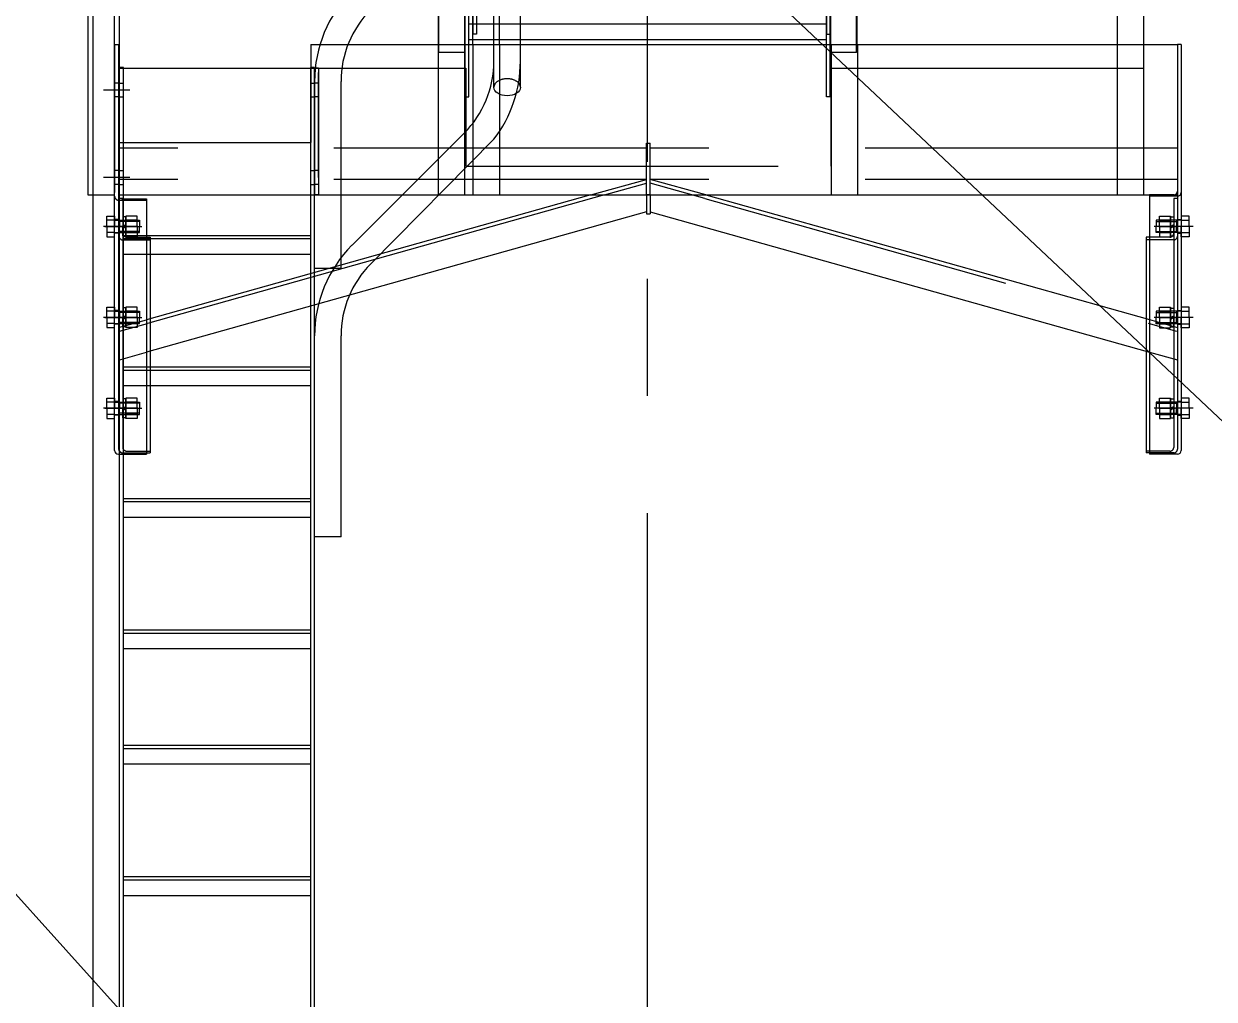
# Model space of a CAD drawing. Header units: millimetres. Extents: x 0 to 42000, y -1158 to 29700.
# Drawn here: x 8141 to 10046, y 17076 to 18638 of the extents above; entities that cross this region are included whole.
import ezdxf

# ---------------------------------------------------------------- set-up
doc = ezdxf.new("R2010")
doc.units = ezdxf.units.MM
doc.header["$LTSCALE"] = 1000
doc.linetypes.add('F', pattern=[0.75, 0.5, -0.25])
doc.linetypes.add('G', pattern=[2, 1.25, -0.25, 0.25, -0.25])
for name, color, linetype in [('01', 7, 'Continuous'), ('02', 1, 'Continuous'), ('04', 2, 'F'), ('05', 4, 'G')]:
    doc.layers.add(name, color=color, linetype=linetype)

# ---------------------------------------------------------------- blocks, each defined once
blk = doc.blocks.new('QB1')
at = {"layer": '05', "color": 4, "linetype": 'G', "ltscale": 0.75}
blk.add_line((74888.9, 23074.4), (74888.9, 36373.1), dxfattribs=at)
blk = doc.blocks.new('*U104')
at = {"layer": '01'}
for p, q in [((-18, 0), (-18, 16.5)), ((-18, 16.5), (0, 16.5)), ((-18, 10), (0, 10)), ((0, 16.5), (0, 0)), ((0, -16.5), (0, 0)), ((-18, 0), (-18, -16.5)), ((-18, -10), (0, -10)), ((-18, -16.5), (0, -16.5))]:
    blk.add_line(p, q, dxfattribs=at)
at = {"layer": '05'}
blk.add_line((-19.1, 0), (1.1, 0), dxfattribs=at)
blk = doc.blocks.new('*U103')
at = {"layer": '01'}
for p, q in [((-15.1, 5), (-15.1, 0)), ((0, 5), (-15.1, 5)), ((-15.1, 0), (0, 0)), ((0, 0), (-2.9, 5)), ((0, 5), (2.9, 0)), ((0, 5), (15.1, 5)), ((15.1, 0), (0, 0)), ((15.1, 5), (15.1, 0))]:
    blk.add_line(p, q, dxfattribs=at)
at = {"layer": '05'}
blk.add_line((0, 7.1), (0, -2.1), dxfattribs=at)
blk = doc.blocks.new('*U105')
at = {"layer": '01'}
for p, q in [((-12.5, 0), (-12.5, 16.5)), ((-12.5, 16.5), (0, 16.5)), ((0, 10), (-12.5, 10)), ((-12.5, 0), (-12.5, -16.5)), ((0, 16.5), (0, 0)), ((0, 10), (40, 10)), ((0, -16.5), (0, 0)), ((7.5, 10), (7.5, 0)), ((7.5, -10), (7.5, 0)), ((40, 10), (40, 0)), ((40, -10), (40, 0)), ((0, -10), (-12.5, -10)), ((-12.5, -16.5), (0, -16.5)), ((0, -10), (40, -10))]:
    blk.add_line(p, q, dxfattribs=at)
at = {"layer": '02'}
for p, q in [((40, 8), (7.5, 8)), ((40, -8), (7.5, -8))]:
    blk.add_line(p, q, dxfattribs=at)
at = {"layer": '05'}
blk.add_line((-15.6, 0), (43.5, 0), dxfattribs=at)
blk = doc.blocks.new('cc')
at = {"ltscale": 1.5}
for p, q in [((145604.3, 17891.9), (145604.3, 20130.6)), ((146272.9, 17891.9), (146272.9, 20130.6)), ((145051.3, 15573.4), (145051.3, 18638.5)), ((145093.6, 17570.1), (145093.6, 18215.3)), ((145093.6, 16390.9), (145093.6, 17504.3))]:
    blk.add_line(p, q, dxfattribs=at)
for p, q in [((145043.3, 17663.9), (145043.3, 18785.5)), ((145093.6, 15326.8), (145093.6, 18638.5)), ((145604, 17664), (145604, 18299)), ((145085.6, 17663.9), (145085.6, 18256.6)), ((145646.3, 17664), (145646.3, 18256.7)), ((145659, 17905), (145659, 18256.6)), ((145701.3, 17905), (145701.3, 18256.7)), ((146231.9, 17905), (146231.9, 18256.7)), ((146274.2, 17905), (146274.2, 18256.8)), ((146690.6, 17664), (146690.6, 18256.7)), ((146732.9, 17664), (146732.9, 18256.7)), ((146224.6, 17937.5), (145652.6, 17937.5)), ((146224.6, 17912.5), (145652.6, 17912.5)), ((145085.6, 17905), (145091.6, 17905)), ((145085.6, 17905), (145085.6, 17667.9)), ((145091.6, 17905), (145091.6, 17670)), ((145399.6, 17905), (146786.6, 17905)), ((145646.6, 17891.9), (145604.3, 17891.9)), ((146272.9, 17891.9), (146230.6, 17891.9)), ((146786.6, 17905), (146786.6, 17664)), ((145091.6, 17867), (145399.6, 17867)), ((145091.6, 17867), (145091.6, 17664)), ((145099.6, 17868.3), (145093.6, 17868.3)), ((145099.6, 15288.6), (145099.6, 17868.3)), ((145399.6, 15288.6), (145399.6, 17868.3)), ((145405.6, 17868.3), (145399.6, 17868.3)), ((145405.6, 15326.8), (145405.6, 17868.3)), ((145405.6, 17867), (145405.6, 17664)), ((145411.6, 17692), (145411.6, 17860)), ((146786.6, 17867), (146786.6, 17664)), ((145091.6, 17748), (145399.6, 17748)), ((145091.6, 17748), (145091.6, 17664)), ((145085.6, 17663.9), (145043.3, 17663.9)), ((145085.6, 17254.9), (145085.6, 17667.9)), ((145091.6, 17670), (145091.6, 17257)), ((145091.6, 17664), (146786.6, 17664)), ((145091.6, 17664), (146786.6, 17664)), ((145847.6, 17664), (145136.6, 17464.1)), ((145869.8, 17664), (145138.2, 17458.4)), ((145604, 17664), (145646.3, 17664)), ((145701.3, 17663.9), (145659, 17663.9)), ((146031.5, 17664), (146741.6, 17464.4)), ((146231.9, 17664), (146274.2, 17664)), ((146690.6, 17664), (146732.9, 17664)), ((145097.6, 17657.9), (145136.6, 17657.9)), ((145136.6, 17657.9), (145136.6, 17248.9)), ((145936.6, 17637.1), (145136.6, 17412.2)), ((145936.6, 17634), (145942.6, 17634)), ((145942.6, 17637.1), (146741.6, 17412.5)), ((145399.6, 17598.8), (145099.6, 17598.8)), ((145399.6, 17593.6), (145099.6, 17593.6)), ((145399.6, 17568.7), (145099.6, 17568.7)), ((145447.9, 17546.3), (145405.6, 17546.3)), ((145399.6, 17388.2), (145099.6, 17388.2)), ((145399.6, 17383), (145099.6, 17383)), ((145399.6, 17358.1), (145099.6, 17358.1)), ((145091.6, 17248.9), (145136.6, 17248.9)), ((145097.6, 17251), (145136.6, 17251)), ((145399.6, 17177.6), (145099.6, 17177.6)), ((145399.6, 17172.4), (145099.6, 17172.4)), ((145399.6, 17147.5), (145099.6, 17147.5)), ((145447.9, 17116.3), (145405.6, 17116.3)), ((145399.6, 16967), (145099.6, 16967)), ((145399.6, 16961.8), (145099.6, 16961.8)), ((145399.6, 16936.9), (145099.6, 16936.9)), ((145399.6, 16782.4), (145099.6, 16782.4)), ((145399.6, 16777.2), (145099.6, 16777.2)), ((145399.6, 16752.2), (145099.6, 16752.2)), ((145399.6, 16571.8), (145099.6, 16571.8)), ((145399.6, 16566.6), (145099.6, 16566.6)), ((145399.6, 16541.6), (145099.6, 16541.6))]:
    blk.add_line(p, q)
at = {"ltscale": 0.666667}
for p, q in [((145692.6, 17836.4), (145692.6, 18638.5)), ((145734.9, 17836.4), (145734.9, 18638.5)), ((145692.6, 17836.4), (145692.6, 17923.3)), ((145447.9, 17546.3), (145447.9, 17845.7)), ((145465.5, 17583.5), (145645.1, 17763.1)), ((145495.4, 17553.6), (145692.6, 17753.3)), ((145405.6, 17531.3), (145405.6, 17650.6)), ((145447.9, 17116.3), (145447.9, 17438.6))]:
    blk.add_line(p, q, dxfattribs=at)
for centre, radius, start, end in [((145610.7, 17845.7), 205.2, 135.0674, 180), ((145610.7, 17845.7), 162.8, 135.0674, 180), ((145529.8, 17878.1), 162.8, 315.0674, 0), ((145610.7, 17438.6), 205.2, 135.0674, 180), ((145610.7, 17438.6), 162.8, 135.0674, 180)]:
    blk.add_arc(centre, radius, start, end, dxfattribs=at)
for centre in [(145097.6, 17663.9), (145091.6, 17254.9), (145097.6, 17257)]:
    blk.add_arc(centre, 6, 180, 270)
at = {"layer": '01', "color": 7, "linetype": 'Continuous'}
for p, q in [((145646.6, 17821.2), (145646.6, 19878.2)), ((146230.6, 17821.2), (146230.6, 19878.2)), ((145652.6, 17821.2), (145652.6, 19295.6)), ((146224.6, 17821.2), (146224.6, 19295.6)), ((145664.6, 17921.7), (145658.6, 17921.7)), ((146224.6, 17921.7), (146230.6, 17921.7)), ((145399.6, 17905), (145399.6, 17748)), ((146792.6, 17905), (146786.6, 17905)), ((146786.6, 17905), (146786.6, 17670)), ((146792.6, 17905), (146792.6, 17667.9)), ((145411.6, 17867), (145405.6, 17867)), ((145405.6, 17867), (145405.6, 17664)), ((145411.6, 17867), (145411.6, 17664)), ((145646.6, 17821.2), (145652.6, 17821.2)), ((146230.6, 17821.2), (146224.6, 17821.2)), ((145411.6, 17664), (145405.6, 17664)), ((145936.6, 17664), (145936.6, 17634)), ((145942.6, 17664), (145942.6, 17634)), ((146741.6, 17664), (146741.6, 17248.9)), ((146780.6, 17664), (146741.6, 17664)), ((146786.6, 17661.9), (146741.6, 17661.9)), ((146792.6, 17667.9), (146792.6, 17254.9)), ((145137.6, 17596.5), (145142.6, 17596.5)), ((145137.6, 17592.1), (145142.6, 17592.1)), ((145142.6, 17596.5), (145142.6, 17251)), ((146736.6, 17596.5), (146736.6, 17251)), ((146741.6, 17596.5), (146736.6, 17596.5)), ((146741.6, 17592.1), (146736.6, 17592.1)), ((145137.6, 17253.8), (145142.6, 17253.8)), ((145137.6, 17251), (145142.6, 17251)), ((146741.6, 17253.8), (146736.6, 17253.8)), ((146741.6, 17251), (146736.6, 17251)), ((146786.6, 17248.9), (146741.6, 17248.9))]:
    blk.add_line(p, q, dxfattribs=at)
at = {"layer": '01', "color": 7, "linetype": 'Continuous', "ltscale": 2}
for p, q in [((145658.6, 18073.7), (145658.6, 17921.7)), ((145664.6, 18073.7), (145664.6, 17921.7)), ((146224.6, 18073.7), (146224.6, 17921.7)), ((146230.6, 18073.7), (146230.6, 17921.7))]:
    blk.add_line(p, q, dxfattribs=at)
at = {"layer": '01', "color": 7, "linetype": 'Continuous', "ltscale": 0.666667}
blk.add_arc((145529.8, 17878.1), 205.2, 322.5429, 0, dxfattribs=at)
at = {"layer": '01', "color": 7, "linetype": 'Continuous'}
for centre in [(146780.6, 17670), (146786.6, 17667.9), (146786.6, 17254.9)]:
    blk.add_arc(centre, 6, 270, 0, dxfattribs=at)
at = {"layer": '01', "color": 7, "linetype": 'Continuous', "ltscale": 0.666667, "extrusion": (0, 0, -1)}
blk.add_ellipse((145713.8, 17836.4), major_axis=(-21.2, 0), ratio=0.642788, start_param=3.141593, end_param=6.283185, dxfattribs=at)
at = {"layer": '04', "color": 2, "linetype": 'F'}
for p, q in [((145659, 17905), (145659, 17664)), ((145701.3, 17905), (145701.3, 17664)), ((146232.1, 17905), (146232.1, 17664)), ((146274.4, 17905), (146274.4, 17664)), ((145399.6, 17867), (145647.6, 17867)), ((145647.6, 17867), (145647.6, 17710)), ((146231.6, 17867), (146231.6, 17710)), ((146231.6, 17867), (146786.6, 17867)), ((145091.6, 17843), (145085.6, 17843)), ((145093.6, 17842.9), (145099.6, 17842.9)), ((145399.6, 17842.9), (145405.6, 17842.9)), ((145091.6, 17821), (145085.6, 17821)), ((145093.6, 17820.9), (145099.6, 17820.9)), ((145399.6, 17820.9), (145405.6, 17820.9)), ((145936.6, 17747), (145942.6, 17747)), ((145936.6, 17664), (145936.6, 17747)), ((145942.6, 17664), (145942.6, 17747)), ((145091.6, 17703), (145085.6, 17703)), ((145093.6, 17703), (145099.6, 17703)), ((145399.6, 17703), (145405.6, 17703)), ((145647.6, 17710), (146231.6, 17710)), ((145091.6, 17681), (145085.6, 17681)), ((145093.6, 17681), (145099.6, 17681)), ((145399.6, 17681), (145405.6, 17681)), ((145847.6, 17664), (145936.6, 17689)), ((145869.8, 17664), (145936.6, 17682.8)), ((146031.5, 17664), (145942.6, 17689)), ((146029.9, 17658.2), (145942.6, 17682.8)), ((145098.6, 17658.5), (145091.6, 17658.5)), ((145091.6, 17655.8), (145136.6, 17655.8)), ((146029.9, 17658.2), (146739.9, 17458.7)), ((146786.6, 17658.5), (146780.6, 17658.5)), ((145091.6, 17624.7), (145085.6, 17624.7)), ((145091.6, 17602.7), (145085.6, 17602.7)), ((145098.6, 17592.1), (145137.6, 17592.1)), ((145104.6, 17596.5), (145137.6, 17596.5)), ((146774.6, 17596.5), (146741.6, 17596.5)), ((146780.6, 17592.1), (146741.6, 17592.1)), ((145091.6, 17479), (145085.6, 17479)), ((145091.6, 17457), (145085.6, 17457)), ((145091.6, 17451.5), (145136.6, 17464.1)), ((145093.2, 17445.7), (145138.2, 17458.4)), ((146739.9, 17458.7), (146784.9, 17446)), ((146741.6, 17464.4), (146786.6, 17451.8)), ((145091.6, 17399.6), (145136.6, 17412.2)), ((146741.6, 17412.5), (146786.6, 17399.8)), ((145091.6, 17333.3), (145085.6, 17333.3)), ((145091.6, 17311.3), (145085.6, 17311.3)), ((145098.6, 17251), (145137.6, 17251)), ((145104.6, 17253.8), (145137.6, 17253.8)), ((146774.6, 17253.8), (146741.6, 17253.8)), ((146780.6, 17251), (146741.6, 17251))]:
    blk.add_line(p, q, dxfattribs=at)
at = {"layer": '04'}
for p, q in [((145411.6, 17843), (145405.6, 17843)), ((145411.6, 17821), (145405.6, 17821)), ((145936.6, 17739), (145091.6, 17739)), ((146786.6, 17739), (145942.6, 17739)), ((145411.6, 17703), (145405.6, 17703)), ((145936.6, 17689), (145091.6, 17689)), ((145411.6, 17681), (145405.6, 17681)), ((146786.6, 17689), (145942.6, 17689)), ((145942.6, 17664), (145936.6, 17664)), ((146786.6, 17670), (146786.6, 17257)), ((145098.6, 17658.5), (145098.6, 17259.8)), ((146780.6, 17658.5), (146780.6, 17259.8)), ((146792.6, 17624.4), (146786.6, 17624.4)), ((146792.6, 17602.4), (146786.6, 17602.4)), ((146792.7, 17478.4), (146786.7, 17478.4)), ((146792.7, 17456.4), (146786.7, 17456.4)), ((146792.6, 17333), (146786.6, 17333)), ((146792.6, 17311), (146786.6, 17311))]:
    blk.add_line(p, q, dxfattribs=at)
at = {"layer": '04', "color": 2, "linetype": 'F'}
for centre, start, end in [((145091.6, 17661.8), 180, 270), ((145098.6, 17598.1), 180, 270), ((145104.6, 17602.5), 180, 270), ((146774.6, 17602.5), 270, 0), ((146780.6, 17598.1), 270, 0), ((145104.6, 17259.8), 180, 270), ((146774.6, 17259.8), 270, 0)]:
    blk.add_arc(centre, 6, start, end, dxfattribs=at)
at = {"layer": '04'}
for centre, start, end in [((145098.6, 17257), 180, 270), ((146780.6, 17257), 270, 0)]:
    blk.add_arc(centre, 6, start, end, dxfattribs=at)
at = {"layer": '04', "color": 2, "linetype": 'F', "ltscale": 0.666667}
blk.add_ellipse((145713.8, 17836.4), major_axis=(-21.2, 0), ratio=0.642788, start_param=3.141593, end_param=6.283185, dxfattribs=at)
at = {"layer": '05', "color": 4, "linetype": 'G'}
for p, q in [((145109.8, 17832), (145067.6, 17832)), ((145109.8, 17692), (145067.6, 17692)), ((145109.8, 17613.7), (145067.6, 17613.7)), ((146811.7, 17613.7), (146773.1, 17613.7)), ((145109.8, 17468), (145067.6, 17468)), ((146811.8, 17467.7), (146773.3, 17467.7)), ((145109.8, 17322.3), (145067.6, 17322.3)), ((146811.7, 17322.3), (146773.1, 17322.3))]:
    blk.add_line(p, q, dxfattribs=at)
at = {"layer": '05', "xscale": -1}
for name, p, rotation in [('*U105', (145085.6, 17613.7), 180), ('*U103', (145098.6, 17613.7), 270), ('*U105', (145085.6, 17468), 180), ('*U103', (145098.6, 17468), 270), ('*U105', (145085.6, 17322.3), 180), ('*U103', (145098.6, 17322.3), 270)]:
    blk.add_blockref(name, p, dxfattribs=dict(at, rotation=rotation))
for p in [(145103.6, 17613.7), (145103.6, 17468), (145103.6, 17322.3)]:
    blk.add_blockref('*U104', p, dxfattribs=at)
at = {"layer": '05'}
for name, p, rotation in [('*U105', (146792.6, 17613.7), 180), ('*U103', (146780.6, 17613.7), 90), ('*U105', (146792.6, 17467.7), 180), ('*U103', (146780.6, 17467.7), 90), ('*U105', (146792.6, 17322.3), 180), ('*U103', (146780.6, 17322.3), 90)]:
    blk.add_blockref(name, p, dxfattribs=dict(at, rotation=rotation))
for p in [(146775.6, 17613.7), (146775.6, 17467.7), (146775.6, 17322.3)]:
    blk.add_blockref('*U104', p, dxfattribs=at)

msp = doc.modelspace()

# ---------------------------------------------------------------- linework, layer by layer
at = {"layer": '02'}
for p, q in [((11619.812, 16529.96), (4317.43, 23416.959)), ((8384.568, 16959.744), (4287.916, 21504.798))]:
    msp.add_line(p, q, dxfattribs=at)

# ---------------------------------------------------------------- block references
for name, p in [('QB1', (-65749.237, -12157.371)), ('QB1', (-65749.237, -12157.371)), ('cc', (-136798.901, 699.973))]:
    msp.add_blockref(name, p)

doc.saveas('drawing.dxf')
